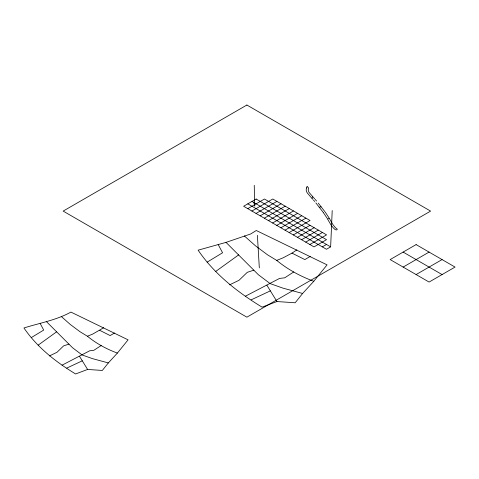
<?xml version="1.0" encoding="UTF-8"?>
<svg xmlns="http://www.w3.org/2000/svg" width="479" height="479" viewBox="0 0 479 479"><rect width="100%" height="100%" fill="white"/><g stroke="black" fill="none" stroke-linecap="round" stroke-linejoin="round"><path stroke-width="0.72" d="M247.805 203.856L326.468 249.272L330.642 246.859L332.21 210.544M306.518 187.972L306.59 187.744A29.686 17.136 0 0 1 307.087 186.421L308.602 187.978A13.951 8.053 0 0 0 308.266 189.66L308.314 190.349A13.161 7.598 0 0 0 308.841 191.947L309.2 192.534A15.639 9.029 0 0 0 309.332 192.72L314.655 198.821M312.655 196.624L311.949 198.378L307.464 193.175A17.454 10.077 0 0 1 307.32 192.977L306.901 192.295A15.19 8.772 0 0 1 306.291 190.444L306.237 189.654A18.442 10.646 0 0 1 306.524 187.972M108.326 362.932L102.326 370.447L87.603 369.447L75.604 373.973C55.792 361.896 37.123 347.341 23.95 327.971C39.607 323.032 56.516 320.122 70.922 312.086L128.079 339.833L117.367 353.089L108.326 362.932L92.501 358.639L82.101 354.957L72.598 347.79L46.487 321.672M302.602 293.471L295.172 302.776L276.946 301.542L262.079 307.141C237.548 292.19 214.43 274.162 198.12 250.176L226.022 242.38L250.745 233.944L256.283 230.507L327.061 264.863L313.799 281.287L302.602 293.471L283.011 288.154L270.132 283.592L258.361 274.718L226.022 242.38M56.72 331.743L38.206 345.114M238.698 254.852L215.778 271.401M61.246 316.445L70.191 324.385L80.035 331.743L87.429 336.234L92.639 334.114L103.686 327.738M244.302 235.902L255.385 245.739L267.569 254.852L276.73 260.408L283.179 257.786L291.992 253.116L296.854 249.888M101.207 345.521L93.866 350.299L89.723 350.778L62.03 365.19M293.789 271.91L284.694 277.826L279.562 278.419L245.272 296.267M31.219 337.653L43.691 330.067L40.164 323.439M207.12 262.169L222.561 252.774L218.196 244.565M114.505 333.013L110.14 335.575L99.758 330.342M310.254 256.421L304.848 259.594L291.992 253.116M247.769 208.652L264.468 199.013L326.57 234.866L309.871 244.512M251.912 211.047L272.779 198.995L310.045 220.508L289.172 232.554M256.049 213.436L276.922 201.384M260.193 215.825L281.059 203.773M264.33 218.214L285.203 206.168M268.468 220.603L289.34 208.557M272.611 222.998L293.483 210.946M276.748 225.387L297.621 213.335M280.892 227.776L301.764 215.73M285.029 230.165L305.901 218.119M293.31 234.95L310.009 225.31M297.453 237.339L314.146 227.699M301.59 239.728L318.29 230.088M305.734 242.117L322.427 232.477M322.325 246.877L326.498 244.47M403.132 267.078L429.088 252.086M416.107 274.569L442.069 259.582M49.391 355.957L56.995 352.281L63.653 345.856L68.952 344.108M229.627 284.831L239.039 280.275L247.284 272.323L253.846 270.156M66.773 368.088L82.286 360.825M251.146 299.854L270.36 290.861M319.206 207.275L321.062 206.808M313.799 281.287C300.513 276.365 287.699 269.461 276.73 260.408M117.367 353.089C106.637 349.119 96.291 343.545 87.429 336.234M403.132 252.086L442.069 274.569M251.978 201.443L330.642 246.859M312.057 198.492L312.757 199.258M315.134 199.348L316.577 201.03M313.434 200.006L314.733 201.521M315.823 202.868L316.104 203.222M324.78 211.52L318.242 203.108M316.38 203.575L323.139 212.269M323.247 212.407L327.097 218.214M325.163 212.011L329.115 218.005M266.899 285.245L276.946 301.542M79.49 356.286L87.603 369.447M329.384 218.484L327.432 218.807M329.57 218.813L332.899 224.573L335.102 227.333A25.285 14.598 0 0 0 335.899 228.07C339.204 229.794 335.689 230.92 334.204 228.717A27.285 15.753 0 0 1 333.342 227.92L331.049 225.07L327.66 219.208M253.666 202.126L254.912 205.922M257.397 235.333L259.325 267.899M254.253 185.313L254.642 206.012M246.877 105.027L63.156 211.101L246.877 317.17L430.603 211.101L246.877 105.027M256.151 199.036L243.631 206.263L314.008 246.901L326.534 239.668L256.151 199.036M416.107 244.595L390.151 259.582L429.088 282.065L455.05 267.078L416.107 244.595"/></g></svg>
